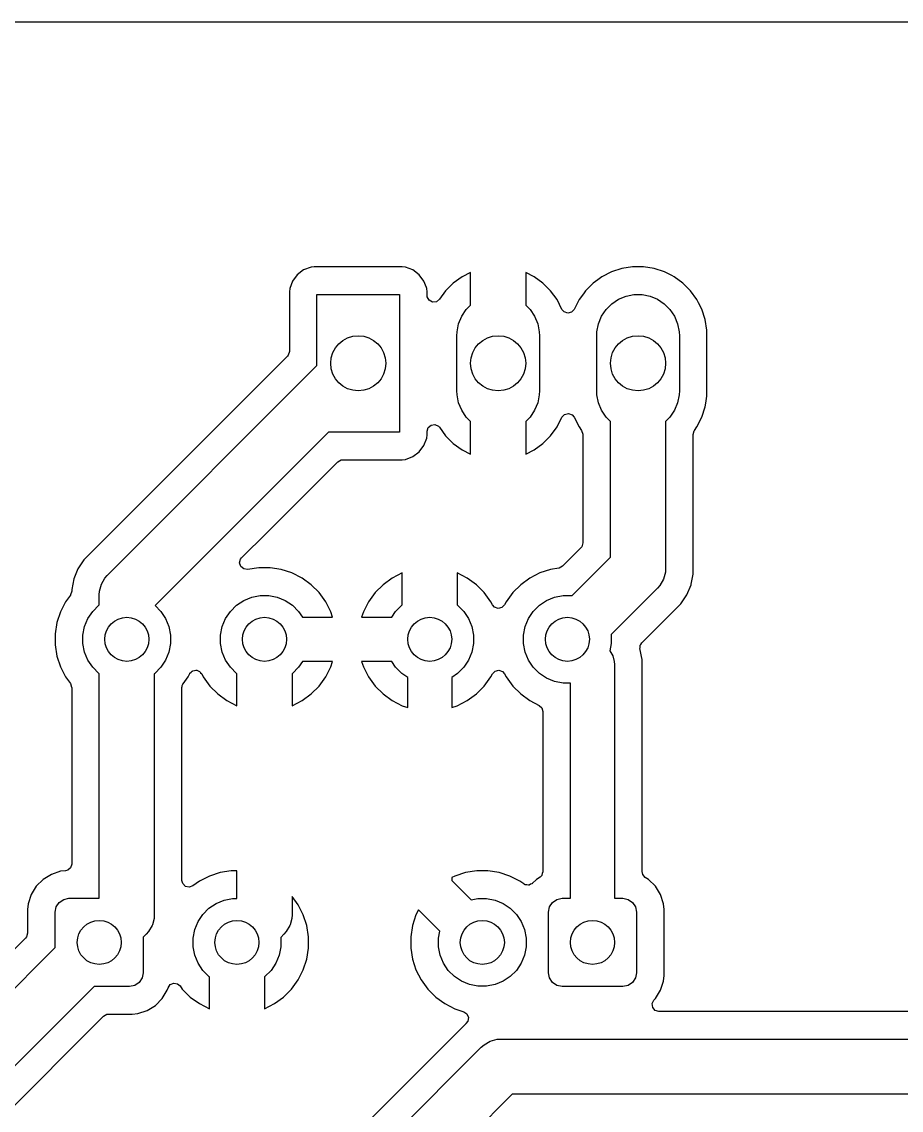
# Model space of a CAD drawing. Extents: x 4.41 to 8.11, y -5.15 to -2.23.
# Drawn here: x 5.11 to 5.739, y -3.011 to -2.234 of the extents above; entities that cross this region are included whole.
import ezdxf

# ---------------------------------------------------------------- set-up
doc = ezdxf.new("R2010")
doc.units = 0
doc.header["$MEASUREMENT"] = 0
doc.layers.add('BLACK', color=7, linetype='CONTINUOUS')

msp = doc.modelspace()

# ---------------------------------------------------------------- linework, layer by layer
at = {"layer": 'BLACK', "linetype": 'CONTINUOUS'}
for p, q in [((4.41927, -2.23356), (8.10829, -2.23356)), ((5.31133, -2.41087), (5.30679, -2.41427)), ((5.31663, -2.40889), (5.31133, -2.41087)), ((5.31133, -2.41087), (5.31133, -2.41087)), ((5.31898, -2.40864), (5.31663, -2.40889)), ((5.38181, -2.40864), (5.31898, -2.40864)), ((5.31898, -2.40864), (5.31898, -2.40864)), ((5.38415, -2.40889), (5.38181, -2.40864)), ((5.38181, -2.40864), (5.38181, -2.40864)), ((5.38181, -2.40864), (5.38181, -2.40864)), ((5.38181, -2.40864), (5.38181, -2.40864)), ((5.38946, -2.41087), (5.38415, -2.40889)), ((5.38415, -2.40889), (5.38415, -2.40889)), ((5.394, -2.41427), (5.38946, -2.41087)), ((5.38946, -2.41087), (5.38946, -2.41087)), ((5.53887, -2.40985), (5.53149, -2.41225)), ((5.54639, -2.40866), (5.53887, -2.40985)), ((5.55439, -2.40866), (5.54639, -2.40866)), ((5.56192, -2.40985), (5.55439, -2.40866)), ((5.56929, -2.41225), (5.56192, -2.40985)), ((5.30679, -2.41427), (5.30339, -2.41881)), ((5.30679, -2.41427), (5.30679, -2.41427)), ((5.39739, -2.41881), (5.394, -2.41427)), ((5.394, -2.41427), (5.394, -2.41427)), ((5.4246, -2.41578), (5.41833, -2.42034)), ((5.43071, -2.41267), (5.4246, -2.41578)), ((5.43071, -2.436), (5.43071, -2.41267)), ((5.47619, -2.41578), (5.47008, -2.41267)), ((5.47008, -2.41267), (5.47008, -2.436)), ((5.48245, -2.42034), (5.47619, -2.41578)), ((5.52157, -2.41796), (5.51832, -2.42032)), ((5.52459, -2.41577), (5.52157, -2.41796)), ((5.53149, -2.41225), (5.52459, -2.41577)), ((5.57458, -2.41494), (5.56929, -2.41225)), ((5.5762, -2.41577), (5.57458, -2.41494)), ((5.58247, -2.42032), (5.5762, -2.41577)), ((5.30141, -2.42411), (5.30116, -2.42645)), ((5.30339, -2.41881), (5.30141, -2.42411)), ((5.30339, -2.41881), (5.30339, -2.41881)), ((5.39908, -2.42334), (5.39739, -2.41881)), ((5.39739, -2.41881), (5.39739, -2.41881)), ((5.39937, -2.42411), (5.39908, -2.42334)), ((5.39963, -2.42646), (5.39937, -2.42411)), ((5.41286, -2.42581), (5.40846, -2.43187)), ((5.41833, -2.42034), (5.41286, -2.42581)), ((5.48793, -2.42581), (5.48245, -2.42034)), ((5.49248, -2.43208), (5.48793, -2.42581)), ((5.51284, -2.4258), (5.51135, -2.42785)), ((5.51832, -2.42032), (5.51284, -2.4258)), ((5.51284, -2.4258), (5.51284, -2.4258)), ((5.51284, -2.4258), (5.51284, -2.4258)), ((5.51832, -2.42032), (5.51832, -2.42032)), ((5.51832, -2.42032), (5.51832, -2.42032)), ((5.58795, -2.4258), (5.58247, -2.42032)), ((5.5925, -2.43207), (5.58795, -2.4258)), ((5.30116, -2.42645), (5.30116, -2.42646)), ((5.30116, -2.42646), (5.30116, -2.42646)), ((5.30116, -2.42646), (5.30116, -2.46906)), ((5.32087, -2.47925), (5.32087, -2.42835)), ((5.32087, -2.42835), (5.37992, -2.42835)), ((5.37992, -2.42835), (5.37992, -2.52677)), ((5.39963, -2.429), (5.39963, -2.42646)), ((5.39963, -2.42646), (5.39963, -2.42646)), ((5.39963, -2.42646), (5.39963, -2.42646)), ((5.39975, -2.43011), (5.39963, -2.429)), ((5.40111, -2.4325), (5.39975, -2.43011)), ((5.40354, -2.43378), (5.40111, -2.4325)), ((5.40628, -2.43355), (5.40354, -2.43378)), ((5.40846, -2.43187), (5.40628, -2.43355)), ((5.49603, -2.43905), (5.49248, -2.43208)), ((5.50829, -2.43207), (5.50473, -2.43905)), ((5.51135, -2.42785), (5.50829, -2.43207)), ((5.53166, -2.43505), (5.53647, -2.43183)), ((5.53647, -2.43183), (5.54182, -2.42962)), ((5.54182, -2.42962), (5.5475, -2.42849)), ((5.5475, -2.42849), (5.55329, -2.42849)), ((5.55329, -2.42849), (5.55897, -2.42962)), ((5.55897, -2.42962), (5.56431, -2.43183)), ((5.56431, -2.43183), (5.56913, -2.43505)), ((5.59362, -2.43427), (5.5925, -2.43207)), ((5.42435, -2.44395), (5.42757, -2.43914)), ((5.42757, -2.43914), (5.43071, -2.436)), ((5.47008, -2.436), (5.47322, -2.43914)), ((5.47322, -2.43914), (5.47643, -2.44395)), ((5.49757, -2.44082), (5.49603, -2.43905)), ((5.50017, -2.44171), (5.49757, -2.44082)), ((5.50284, -2.44105), (5.50017, -2.44171)), ((5.50473, -2.43905), (5.50284, -2.44105)), ((5.52435, -2.44395), (5.52757, -2.43914)), ((5.52757, -2.43914), (5.53166, -2.43505)), ((5.56913, -2.43505), (5.57322, -2.43914)), ((5.57322, -2.43914), (5.57643, -2.44395)), ((5.59602, -2.43898), (5.59362, -2.43427)), ((5.59841, -2.44635), (5.59602, -2.43898)), ((5.42101, -2.45498), (5.42214, -2.4493)), ((5.42214, -2.4493), (5.42435, -2.44395)), ((5.47643, -2.44395), (5.47865, -2.4493)), ((5.47865, -2.4493), (5.47978, -2.45498)), ((5.52101, -2.45498), (5.52214, -2.4493)), ((5.52214, -2.4493), (5.52435, -2.44395)), ((5.57643, -2.44395), (5.57865, -2.4493)), ((5.57865, -2.4493), (5.57978, -2.45498)), ((5.59963, -2.454), (5.59841, -2.44635)), ((5.42087, -2.45787), (5.42101, -2.45498)), ((5.47978, -2.45498), (5.47992, -2.45787)), ((5.52087, -2.45787), (5.52101, -2.45498)), ((5.57978, -2.45498), (5.57992, -2.45787)), ((5.59963, -2.50112), (5.59963, -2.454)), ((5.42087, -2.49724), (5.42087, -2.45787)), ((5.47992, -2.45787), (5.47992, -2.49724)), ((5.52087, -2.49724), (5.52087, -2.45787)), ((5.57992, -2.45787), (5.57992, -2.49724)), ((5.29973, -2.47252), (5.15983, -2.61242)), ((5.30039, -2.4717), (5.29973, -2.47252)), ((5.30116, -2.46906), (5.30039, -2.4717)), ((5.17102, -2.62909), (5.32087, -2.47925)), ((5.42101, -2.50014), (5.42087, -2.49724)), ((5.42214, -2.50582), (5.42101, -2.50014)), ((5.47978, -2.50014), (5.47865, -2.50582)), ((5.47992, -2.49724), (5.47978, -2.50014)), ((5.52101, -2.50014), (5.52087, -2.49724)), ((5.52214, -2.50582), (5.52101, -2.50014)), ((5.57978, -2.50014), (5.57865, -2.50582)), ((5.57992, -2.49724), (5.57978, -2.50014)), ((5.59883, -2.50615), (5.59963, -2.50112)), ((5.42435, -2.51116), (5.42214, -2.50582)), ((5.42757, -2.51598), (5.42435, -2.51116)), ((5.47643, -2.51116), (5.47322, -2.51598)), ((5.47865, -2.50582), (5.47643, -2.51116)), ((5.52435, -2.51116), (5.52214, -2.50582)), ((5.52757, -2.51598), (5.52435, -2.51116)), ((5.57643, -2.51116), (5.57322, -2.51598)), ((5.57865, -2.50582), (5.57643, -2.51116)), ((5.59602, -2.51614), (5.59841, -2.50877)), ((5.59841, -2.50877), (5.59883, -2.50615)), ((5.43071, -2.51912), (5.42757, -2.51598)), ((5.43071, -2.54245), (5.43071, -2.51912)), ((5.47322, -2.51598), (5.47008, -2.51912)), ((5.47008, -2.51912), (5.47008, -2.54245)), ((5.49248, -2.52304), (5.49603, -2.51607)), ((5.49603, -2.51607), (5.49792, -2.51407)), ((5.49792, -2.51407), (5.50059, -2.51341)), ((5.50059, -2.51341), (5.5032, -2.5143)), ((5.5032, -2.5143), (5.50473, -2.51607)), ((5.50473, -2.51607), (5.50477, -2.51614)), ((5.50477, -2.51614), (5.50477, -2.51614)), ((5.50477, -2.51614), (5.50829, -2.52305)), ((5.53071, -2.51912), (5.52757, -2.51598)), ((5.53071, -2.61616), (5.53071, -2.51912)), ((5.57322, -2.51598), (5.57008, -2.51912)), ((5.57008, -2.51912), (5.57008, -2.62431)), ((5.5925, -2.52305), (5.59602, -2.51614)), ((5.32902, -2.52677), (5.20513, -2.65066)), ((5.37992, -2.52677), (5.32902, -2.52677)), ((5.39963, -2.52612), (5.4004, -2.52348)), ((5.39963, -2.52866), (5.39963, -2.52612)), ((5.4004, -2.52348), (5.40248, -2.52168)), ((5.40248, -2.52168), (5.4052, -2.52129)), ((5.4052, -2.52129), (5.4077, -2.52243)), ((5.4077, -2.52243), (5.40846, -2.52325)), ((5.40846, -2.52325), (5.41286, -2.5293)), ((5.48793, -2.5293), (5.49248, -2.52304)), ((5.50829, -2.52305), (5.51007, -2.5255)), ((5.51007, -2.5255), (5.511, -2.5281)), ((5.58978, -2.52837), (5.59056, -2.52573)), ((5.59056, -2.52573), (5.59072, -2.5255)), ((5.59072, -2.5255), (5.5925, -2.52305)), ((5.39739, -2.53631), (5.39937, -2.531)), ((5.39937, -2.531), (5.39963, -2.52866)), ((5.41286, -2.5293), (5.41833, -2.53478)), ((5.41833, -2.53478), (5.4246, -2.53933)), ((5.47619, -2.53933), (5.48245, -2.53478)), ((5.48245, -2.53478), (5.48793, -2.5293)), ((5.511, -2.5281), (5.511, -2.52837)), ((5.511, -2.52837), (5.511, -2.60597)), ((5.58978, -2.62043), (5.58978, -2.52837)), ((5.38946, -2.54424), (5.394, -2.54085)), ((5.394, -2.54085), (5.39739, -2.53631)), ((5.4246, -2.53933), (5.43071, -2.54245)), ((5.47008, -2.54245), (5.47619, -2.53933)), ((5.28495, -2.59871), (5.33575, -2.54791)), ((5.33575, -2.54791), (5.33817, -2.54659)), ((5.33817, -2.54659), (5.3392, -2.54648)), ((5.3392, -2.54648), (5.38181, -2.54648)), ((5.38181, -2.54648), (5.38415, -2.54622)), ((5.38181, -2.54648), (5.38181, -2.54648)), ((5.38415, -2.54622), (5.38946, -2.54424)), ((5.26703, -2.61663), (5.28495, -2.59871)), ((5.15983, -2.61242), (5.15733, -2.61492)), ((5.15983, -2.61242), (5.15983, -2.61242)), ((5.50957, -2.60943), (5.49643, -2.62257)), ((5.51023, -2.60861), (5.50957, -2.60943)), ((5.511, -2.60597), (5.51023, -2.60861)), ((5.15434, -2.6179), (5.15003, -2.62435)), ((5.15733, -2.61492), (5.15434, -2.6179)), ((5.2656, -2.62015), (5.26634, -2.6175)), ((5.26641, -2.62278), (5.2656, -2.62015)), ((5.26634, -2.6175), (5.26703, -2.61663)), ((5.50334, -2.64353), (5.53071, -2.61616)), ((5.58978, -2.62819), (5.58978, -2.62043)), ((5.15003, -2.62435), (5.14706, -2.63152)), ((5.15003, -2.62435), (5.15003, -2.62435)), ((5.26852, -2.62455), (5.26641, -2.62278)), ((5.27124, -2.6249), (5.26852, -2.62455)), ((5.27934, -2.62362), (5.27124, -2.6249)), ((5.28739, -2.62362), (5.27934, -2.62362)), ((5.29535, -2.62488), (5.28739, -2.62362)), ((5.30301, -2.62737), (5.29535, -2.62488)), ((5.31019, -2.63103), (5.30301, -2.62737)), ((5.38179, -2.62739), (5.37465, -2.63103)), ((5.38179, -2.65026), (5.38179, -2.62739)), ((5.4283, -2.63103), (5.42116, -2.62739)), ((5.42116, -2.62739), (5.42116, -2.65026)), ((5.48025, -2.62735), (5.47307, -2.63101)), ((5.48791, -2.62486), (5.48025, -2.62735)), ((5.49374, -2.62394), (5.48791, -2.62486)), ((5.49401, -2.62389), (5.49374, -2.62394)), ((5.49643, -2.62257), (5.49401, -2.62389)), ((5.56991, -2.62688), (5.56858, -2.63184)), ((5.57008, -2.62431), (5.56991, -2.62688)), ((5.56991, -2.62688), (5.56991, -2.62688)), ((5.58834, -2.63545), (5.58978, -2.62819)), ((5.14706, -2.63152), (5.14555, -2.63913)), ((5.14706, -2.63152), (5.14706, -2.63152)), ((5.16542, -2.64044), (5.16675, -2.63548)), ((5.16675, -2.63548), (5.16677, -2.63545)), ((5.16677, -2.63545), (5.16932, -2.63103)), ((5.16932, -2.63103), (5.17102, -2.62909)), ((5.16932, -2.63103), (5.16932, -2.63103)), ((5.31671, -2.63576), (5.31019, -2.63103)), ((5.3224, -2.64146), (5.31671, -2.63576)), ((5.36813, -2.63576), (5.36244, -2.64146)), ((5.37465, -2.63103), (5.36813, -2.63576)), ((5.36813, -2.63576), (5.36813, -2.63576)), ((5.43482, -2.63576), (5.4283, -2.63103)), ((5.44052, -2.64146), (5.43482, -2.63576)), ((5.46655, -2.63575), (5.46085, -2.64145)), ((5.47307, -2.63101), (5.46655, -2.63575)), ((5.56601, -2.6363), (5.56431, -2.63823)), ((5.56858, -2.63184), (5.56601, -2.63629)), ((5.56601, -2.63629), (5.56601, -2.6363)), ((5.5853, -2.64297), (5.58827, -2.6358)), ((5.58827, -2.6358), (5.58834, -2.63545)), ((5.14462, -2.64319), (5.14115, -2.64797)), ((5.14478, -2.64296), (5.14462, -2.64319)), ((5.14555, -2.64032), (5.14478, -2.64296)), ((5.14555, -2.63913), (5.14555, -2.64032)), ((5.16526, -2.64301), (5.16542, -2.64044)), ((5.16526, -2.65026), (5.16526, -2.64301)), ((5.16542, -2.64044), (5.16542, -2.64044)), ((5.27422, -2.64466), (5.28028, -2.64346)), ((5.28028, -2.64346), (5.28645, -2.64346)), ((5.28645, -2.64346), (5.29251, -2.64466)), ((5.32714, -2.64798), (5.3224, -2.64146)), ((5.3224, -2.64146), (5.3224, -2.64146)), ((5.36244, -2.64146), (5.3577, -2.64798)), ((5.36244, -2.64146), (5.36244, -2.64146)), ((5.44525, -2.64798), (5.44052, -2.64146)), ((5.44052, -2.64146), (5.44052, -2.64146)), ((5.46085, -2.64145), (5.45611, -2.64797)), ((5.49076, -2.64466), (5.49681, -2.64346)), ((5.49681, -2.64346), (5.50299, -2.64346)), ((5.50299, -2.64346), (5.50334, -2.64353)), ((5.56431, -2.63823), (5.53118, -2.67137)), ((5.58099, -2.64942), (5.5853, -2.64297)), ((5.14115, -2.64797), (5.13749, -2.65515)), ((5.16059, -2.65482), (5.16496, -2.65046)), ((5.16496, -2.65046), (5.16526, -2.65026)), ((5.20513, -2.65066), (5.20929, -2.65482)), ((5.25902, -2.65482), (5.26339, -2.65046)), ((5.26339, -2.65046), (5.26852, -2.64703)), ((5.26852, -2.64703), (5.27422, -2.64466)), ((5.29251, -2.64466), (5.29821, -2.64703)), ((5.29821, -2.64703), (5.30335, -2.65046)), ((5.30335, -2.65046), (5.30771, -2.65482)), ((5.3308, -2.65516), (5.32714, -2.64798)), ((5.3577, -2.64798), (5.35405, -2.65516)), ((5.37713, -2.65482), (5.3815, -2.65046)), ((5.3815, -2.65046), (5.38179, -2.65026)), ((5.42116, -2.65026), (5.42146, -2.65046)), ((5.42146, -2.65046), (5.42582, -2.65482)), ((5.44633, -2.65009), (5.44525, -2.64798)), ((5.44787, -2.65187), (5.44633, -2.65009)), ((5.45047, -2.65275), (5.44787, -2.65187)), ((5.45503, -2.65009), (5.45314, -2.65209)), ((5.45611, -2.64797), (5.45503, -2.65009)), ((5.47555, -2.65482), (5.47992, -2.65046)), ((5.47992, -2.65046), (5.48505, -2.64703)), ((5.48505, -2.64703), (5.49076, -2.64466)), ((5.5755, -2.65491), (5.58099, -2.64942)), ((5.13749, -2.65515), (5.135, -2.66281)), ((5.15716, -2.65996), (5.16059, -2.65482)), ((5.20929, -2.65482), (5.21272, -2.65996)), ((5.25559, -2.65996), (5.25902, -2.65482)), ((5.30771, -2.65482), (5.31054, -2.65906)), ((5.31054, -2.65906), (5.33206, -2.65906)), ((5.33206, -2.65906), (5.3308, -2.65516)), ((5.35405, -2.65516), (5.35278, -2.65906)), ((5.35278, -2.65906), (5.3743, -2.65906)), ((5.3743, -2.65906), (5.37713, -2.65482)), ((5.42582, -2.65482), (5.42925, -2.65996)), ((5.45314, -2.65209), (5.45047, -2.65275)), ((5.47212, -2.65996), (5.47555, -2.65482)), ((5.55308, -2.67733), (5.5755, -2.65491)), ((5.5755, -2.65491), (5.5755, -2.65491)), ((5.135, -2.66281), (5.13374, -2.67077)), ((5.1536, -2.67172), (5.1548, -2.66566)), ((5.1548, -2.66566), (5.15716, -2.65996)), ((5.21272, -2.65996), (5.21508, -2.66566)), ((5.21508, -2.66566), (5.21629, -2.67172)), ((5.25202, -2.67172), (5.25323, -2.66566)), ((5.25323, -2.66566), (5.25559, -2.65996)), ((5.42925, -2.65996), (5.43162, -2.66566)), ((5.43162, -2.66566), (5.43282, -2.67172)), ((5.46856, -2.67172), (5.46976, -2.66566)), ((5.46976, -2.66566), (5.47212, -2.65996)), ((5.13374, -2.67077), (5.13374, -2.67883)), ((5.1536, -2.67789), (5.1536, -2.67172)), ((5.21629, -2.67172), (5.21629, -2.67789)), ((5.25202, -2.67789), (5.25202, -2.67172)), ((5.43282, -2.67172), (5.43282, -2.67789)), ((5.46856, -2.67789), (5.46856, -2.67172)), ((5.53118, -2.67137), (5.53125, -2.67172)), ((5.53125, -2.67172), (5.53125, -2.67789)), ((5.13374, -2.67883), (5.135, -2.68679)), ((5.1548, -2.68395), (5.1536, -2.67789)), ((5.21629, -2.67789), (5.21508, -2.68395)), ((5.25323, -2.68395), (5.25202, -2.67789)), ((5.43282, -2.67789), (5.43162, -2.68395)), ((5.46976, -2.68395), (5.46856, -2.67789)), ((5.53125, -2.67789), (5.53022, -2.68303)), ((5.53022, -2.68303), (5.53031, -2.68313)), ((5.55175, -2.68178), (5.55184, -2.68062)), ((5.55183, -2.6822), (5.55175, -2.68178)), ((5.55183, -2.67945), (5.55195, -2.67924)), ((5.55184, -2.68062), (5.55183, -2.67945)), ((5.55191, -2.68238), (5.55183, -2.6822)), ((5.55284, -2.68706), (5.55191, -2.68238)), ((5.55195, -2.67924), (5.55197, -2.67903)), ((5.55197, -2.67903), (5.55243, -2.67843)), ((5.55243, -2.67843), (5.55308, -2.67733)), ((5.135, -2.68679), (5.13749, -2.69446)), ((5.15716, -2.68965), (5.1548, -2.68395)), ((5.16059, -2.69478), (5.15716, -2.68965)), ((5.21272, -2.68965), (5.20929, -2.69478)), ((5.21508, -2.68395), (5.21272, -2.68965)), ((5.25559, -2.68965), (5.25323, -2.68395)), ((5.25902, -2.69478), (5.25559, -2.68965)), ((5.31054, -2.69055), (5.30771, -2.69478)), ((5.33206, -2.69055), (5.31054, -2.69055)), ((5.3308, -2.69445), (5.33206, -2.69055)), ((5.35278, -2.69055), (5.35405, -2.69445)), ((5.3743, -2.69055), (5.35278, -2.69055)), ((5.37713, -2.69478), (5.3743, -2.69055)), ((5.42925, -2.68965), (5.42582, -2.69478)), ((5.43162, -2.68395), (5.42925, -2.68965)), ((5.47212, -2.68965), (5.46976, -2.68395)), ((5.47555, -2.69478), (5.47212, -2.68965)), ((5.53031, -2.68313), (5.53237, -2.68669)), ((5.53237, -2.68669), (5.53343, -2.69066)), ((5.53343, -2.69066), (5.53357, -2.69272)), ((5.55327, -2.68923), (5.55284, -2.68706)), ((5.55327, -2.84076), (5.55327, -2.68923)), ((5.55327, -2.68923), (5.55327, -2.68923)), ((5.13749, -2.69446), (5.14114, -2.70163)), ((5.16496, -2.69915), (5.16059, -2.69478)), ((5.20929, -2.69478), (5.20492, -2.69915)), ((5.23008, -2.69905), (5.23093, -2.69833)), ((5.23093, -2.69833), (5.2317, -2.69751)), ((5.2317, -2.69751), (5.23197, -2.69745)), ((5.23197, -2.69745), (5.23218, -2.69727)), ((5.23218, -2.69727), (5.23329, -2.69712)), ((5.23329, -2.69712), (5.23437, -2.69685)), ((5.23437, -2.69685), (5.23463, -2.69694)), ((5.23463, -2.69694), (5.2349, -2.6969)), ((5.2349, -2.6969), (5.23592, -2.69738)), ((5.23592, -2.69738), (5.23698, -2.69774)), ((5.23698, -2.69774), (5.23717, -2.69797)), ((5.23717, -2.69797), (5.2374, -2.69807)), ((5.2374, -2.69807), (5.23775, -2.69863)), ((5.23775, -2.69863), (5.23851, -2.69951)), ((5.26339, -2.69915), (5.25902, -2.69478)), ((5.30771, -2.69478), (5.30335, -2.69915)), ((5.32714, -2.70163), (5.3308, -2.69445)), ((5.35405, -2.69445), (5.3577, -2.70163)), ((5.3815, -2.69915), (5.37713, -2.69478)), ((5.42582, -2.69478), (5.42146, -2.69915)), ((5.44633, -2.69951), (5.44822, -2.69751)), ((5.44822, -2.69751), (5.45089, -2.69685)), ((5.45089, -2.69685), (5.45349, -2.69774)), ((5.45349, -2.69774), (5.45503, -2.69951)), ((5.47992, -2.69915), (5.47555, -2.69478)), ((5.53357, -2.69272), (5.53357, -2.85984)), ((5.14114, -2.70163), (5.14115, -2.70164)), ((5.14115, -2.70164), (5.14462, -2.70641)), ((5.16526, -2.69935), (5.16496, -2.69915)), ((5.16526, -2.85984), (5.16526, -2.69935)), ((5.20492, -2.69915), (5.20463, -2.69935)), ((5.20463, -2.69935), (5.20463, -2.87165)), ((5.22519, -2.70651), (5.22873, -2.70164)), ((5.22873, -2.70164), (5.22994, -2.69928)), ((5.22994, -2.69928), (5.23008, -2.69905)), ((5.23851, -2.69951), (5.23959, -2.70163)), ((5.23959, -2.70163), (5.24433, -2.70815)), ((5.26368, -2.69935), (5.26339, -2.69915)), ((5.26368, -2.72221), (5.26368, -2.69935)), ((5.30335, -2.69915), (5.30305, -2.69935)), ((5.30305, -2.69935), (5.30305, -2.72221)), ((5.3224, -2.70815), (5.32714, -2.70163)), ((5.3577, -2.70163), (5.36244, -2.70815)), ((5.38573, -2.70198), (5.3815, -2.69915)), ((5.38573, -2.7235), (5.38573, -2.70198)), ((5.42146, -2.69915), (5.41722, -2.70198)), ((5.41722, -2.70198), (5.41722, -2.7235)), ((5.44052, -2.70815), (5.44525, -2.70163)), ((5.44525, -2.70163), (5.44633, -2.69951)), ((5.45503, -2.69951), (5.45611, -2.70164)), ((5.45611, -2.70164), (5.46085, -2.70816)), ((5.48505, -2.70258), (5.47992, -2.69915)), ((5.49076, -2.70494), (5.48505, -2.70258)), ((5.49681, -2.70615), (5.49076, -2.70494)), ((5.50207, -2.70615), (5.49681, -2.70615)), ((5.50207, -2.85984), (5.50207, -2.70615)), ((5.14462, -2.70641), (5.14554, -2.709)), ((5.14554, -2.709), (5.14555, -2.70928)), ((5.14555, -2.70928), (5.14555, -2.83533)), ((5.22433, -2.70928), (5.22453, -2.70859)), ((5.22433, -2.84708), (5.22433, -2.70928)), ((5.22453, -2.70859), (5.22454, -2.70786)), ((5.22454, -2.70786), (5.22504, -2.70685)), ((5.22504, -2.70685), (5.22511, -2.70664)), ((5.22511, -2.70664), (5.22513, -2.70661)), ((5.22513, -2.70661), (5.22519, -2.70651)), ((5.24433, -2.70815), (5.24433, -2.70815)), ((5.24433, -2.70815), (5.25002, -2.71384)), ((5.25002, -2.71384), (5.25654, -2.71858)), ((5.31019, -2.71858), (5.31671, -2.71384)), ((5.31671, -2.71384), (5.3224, -2.70815)), ((5.31671, -2.71384), (5.31671, -2.71384)), ((5.3224, -2.70815), (5.3224, -2.70815)), ((5.36244, -2.70815), (5.36244, -2.70815)), ((5.36244, -2.70815), (5.36813, -2.71384)), ((5.36813, -2.71384), (5.37465, -2.71858)), ((5.4283, -2.71858), (5.43482, -2.71384)), ((5.43482, -2.71384), (5.44052, -2.70815)), ((5.43482, -2.71384), (5.43482, -2.71384)), ((5.44052, -2.70815), (5.44052, -2.70815)), ((5.46085, -2.70816), (5.46655, -2.71386)), ((5.46655, -2.71386), (5.47307, -2.71859)), ((5.25654, -2.71858), (5.26368, -2.72221)), ((5.30305, -2.72221), (5.31019, -2.71858)), ((5.37465, -2.71858), (5.38183, -2.72223)), ((5.42112, -2.72223), (5.4283, -2.71858)), ((5.47307, -2.71859), (5.47307, -2.71859)), ((5.47307, -2.71859), (5.47307, -2.71859)), ((5.47307, -2.71859), (5.4797, -2.72197)), ((5.38183, -2.72223), (5.38573, -2.7235)), ((5.41722, -2.7235), (5.42112, -2.72223)), ((5.4797, -2.72197), (5.4817, -2.72386)), ((5.4817, -2.72386), (5.48237, -2.72632)), ((5.48237, -2.72632), (5.48237, -2.84076)), ((5.14478, -2.83797), (5.1427, -2.83977)), ((5.14555, -2.83533), (5.14478, -2.83797)), ((5.12515, -2.84635), (5.12027, -2.85123)), ((5.13103, -2.84272), (5.12515, -2.84635)), ((5.13759, -2.84055), (5.13103, -2.84272)), ((5.13103, -2.84272), (5.13103, -2.84272)), ((5.14117, -2.84019), (5.13759, -2.84055)), ((5.13759, -2.84055), (5.13759, -2.84055)), ((5.1427, -2.83977), (5.14117, -2.84019)), ((5.24403, -2.84391), (5.23686, -2.84756)), ((5.2517, -2.84142), (5.24403, -2.84391)), ((5.25965, -2.84016), (5.2517, -2.84142)), ((5.26368, -2.84016), (5.25965, -2.84016)), ((5.26368, -2.85999), (5.26368, -2.84016)), ((5.41943, -2.84391), (5.41722, -2.84503)), ((5.41722, -2.84503), (5.41722, -2.84721)), ((5.42709, -2.84142), (5.41943, -2.84391)), ((5.43505, -2.84016), (5.42709, -2.84142)), ((5.44311, -2.84016), (5.43505, -2.84016)), ((5.45106, -2.84142), (5.44311, -2.84016)), ((5.45873, -2.84391), (5.45106, -2.84142)), ((5.4659, -2.84756), (5.45873, -2.84391)), ((5.47771, -2.84635), (5.47482, -2.84925)), ((5.48032, -2.84474), (5.47771, -2.84635)), ((5.48058, -2.84453), (5.48032, -2.84474)), ((5.48134, -2.84368), (5.48058, -2.84453)), ((5.48152, -2.84351), (5.48134, -2.84368)), ((5.48153, -2.84346), (5.48152, -2.84351)), ((5.48159, -2.8434), (5.48153, -2.84346)), ((5.48196, -2.84214), (5.48159, -2.8434)), ((5.48236, -2.84089), (5.48196, -2.84214)), ((5.48237, -2.84076), (5.48235, -2.84082)), ((5.48235, -2.84082), (5.48236, -2.84089)), ((5.55375, -2.84287), (5.55327, -2.84076)), ((5.55559, -2.84491), (5.55375, -2.84287)), ((5.55792, -2.84635), (5.55559, -2.84491)), ((5.56281, -2.85123), (5.55792, -2.84635)), ((5.55792, -2.84635), (5.55792, -2.84635)), ((5.12027, -2.85123), (5.11664, -2.85711)), ((5.22489, -2.84936), (5.22433, -2.84708)), ((5.22681, -2.85133), (5.22489, -2.84936)), ((5.22949, -2.85196), (5.22681, -2.85133)), ((5.23208, -2.85103), (5.22949, -2.85196)), ((5.23686, -2.84756), (5.23208, -2.85103)), ((5.41722, -2.84721), (5.431, -2.86099)), ((5.46867, -2.84957), (5.4659, -2.84756)), ((5.46926, -2.84989), (5.46867, -2.84957)), ((5.46938, -2.85001), (5.46926, -2.84989)), ((5.46951, -2.85003), (5.46938, -2.85001)), ((5.46983, -2.8502), (5.46951, -2.85003)), ((5.47097, -2.85028), (5.46983, -2.8502)), ((5.4721, -2.85047), (5.47097, -2.85028)), ((5.47233, -2.85038), (5.4721, -2.85047)), ((5.47257, -2.85039), (5.47233, -2.85038)), ((5.47358, -2.84985), (5.47257, -2.85039)), ((5.47463, -2.8494), (5.47358, -2.84985)), ((5.47482, -2.84925), (5.47463, -2.8494)), ((5.56643, -2.85711), (5.56281, -2.85123)), ((5.11664, -2.85711), (5.11447, -2.86367)), ((5.11664, -2.85711), (5.11664, -2.85711)), ((5.13664, -2.86273), (5.13984, -2.86059)), ((5.13984, -2.86059), (5.1436, -2.85984)), ((5.1436, -2.85984), (5.16526, -2.85984)), ((5.24883, -2.86356), (5.25454, -2.8612)), ((5.25454, -2.8612), (5.26059, -2.85999)), ((5.26059, -2.85999), (5.26368, -2.85999)), ((5.30746, -2.86451), (5.30305, -2.85845)), ((5.30305, -2.85845), (5.30305, -2.87165)), ((5.431, -2.86099), (5.43599, -2.85999)), ((5.43599, -2.85999), (5.44217, -2.85999)), ((5.44217, -2.85999), (5.44822, -2.8612)), ((5.44822, -2.8612), (5.45393, -2.86356)), ((5.48921, -2.86273), (5.4924, -2.86059)), ((5.4924, -2.86059), (5.49617, -2.85984)), ((5.49617, -2.85984), (5.50207, -2.85984)), ((5.53357, -2.85984), (5.53947, -2.85984)), ((5.53947, -2.85984), (5.54324, -2.86059)), ((5.54324, -2.86059), (5.54643, -2.86273)), ((5.56861, -2.86367), (5.56643, -2.85711)), ((5.11447, -2.86367), (5.11406, -2.86772)), ((5.11406, -2.86772), (5.11406, -2.88481)), ((5.11447, -2.86367), (5.11447, -2.86367)), ((5.11447, -2.86367), (5.11447, -2.86367)), ((5.13376, -2.86969), (5.13451, -2.86592)), ((5.13376, -2.895), (5.13376, -2.86969)), ((5.13451, -2.86592), (5.13664, -2.86273)), ((5.23933, -2.87136), (5.2437, -2.86699)), ((5.2437, -2.86699), (5.24883, -2.86356)), ((5.31111, -2.87169), (5.30746, -2.86451)), ((5.39351, -2.86804), (5.39165, -2.87169)), ((5.40873, -2.88326), (5.39351, -2.86804)), ((5.45393, -2.86356), (5.45906, -2.86699)), ((5.45906, -2.86699), (5.46343, -2.87136)), ((5.48632, -2.86969), (5.48707, -2.86592)), ((5.48632, -2.91299), (5.48632, -2.86969)), ((5.48707, -2.86592), (5.48921, -2.86273)), ((5.54643, -2.86273), (5.54857, -2.86592)), ((5.54857, -2.86592), (5.54931, -2.86969)), ((5.54931, -2.86969), (5.54931, -2.91299)), ((5.56902, -2.86772), (5.56861, -2.86367)), ((5.56902, -2.91496), (5.56902, -2.86772)), ((5.20446, -2.87422), (5.20322, -2.87884)), ((5.20463, -2.87165), (5.20446, -2.87422)), ((5.20446, -2.87422), (5.20446, -2.87422)), ((5.23354, -2.8822), (5.2359, -2.87649)), ((5.2359, -2.87649), (5.23933, -2.87136)), ((5.30288, -2.87422), (5.30164, -2.87884)), ((5.30305, -2.87165), (5.30288, -2.87422)), ((5.30288, -2.87422), (5.30288, -2.87422)), ((5.3136, -2.87935), (5.31111, -2.87169)), ((5.39165, -2.87169), (5.38916, -2.87935)), ((5.46343, -2.87136), (5.46686, -2.87649)), ((5.46686, -2.87649), (5.46922, -2.8822)), ((5.11406, -2.88481), (5.11328, -2.88745)), ((5.20056, -2.88364), (5.19886, -2.88557)), ((5.20313, -2.87919), (5.20056, -2.88364)), ((5.20056, -2.88364), (5.20056, -2.88364)), ((5.20322, -2.87884), (5.20313, -2.87919)), ((5.23234, -2.88825), (5.23354, -2.8822)), ((5.29898, -2.88364), (5.29729, -2.88557)), ((5.30155, -2.87919), (5.29898, -2.88364)), ((5.29898, -2.88364), (5.29898, -2.88364)), ((5.30164, -2.87884), (5.30155, -2.87919)), ((5.31486, -2.88731), (5.3136, -2.87935)), ((5.38916, -2.87935), (5.3879, -2.88731)), ((5.40773, -2.88825), (5.40873, -2.88326)), ((5.46922, -2.8822), (5.47042, -2.88825)), ((5.11263, -2.88826), (5.0484, -2.95249)), ((5.11328, -2.88745), (5.11263, -2.88826)), ((5.19886, -2.88557), (5.19675, -2.88768)), ((5.19675, -2.88768), (5.19675, -2.91299)), ((5.23234, -2.89443), (5.23234, -2.88825)), ((5.29729, -2.88557), (5.29496, -2.8879)), ((5.29496, -2.8879), (5.29503, -2.88825)), ((5.29503, -2.88825), (5.29503, -2.89443)), ((5.31486, -2.89537), (5.31486, -2.88731)), ((5.3879, -2.88731), (5.3879, -2.89537)), ((5.40773, -2.89443), (5.40773, -2.88825)), ((5.47042, -2.88825), (5.47042, -2.89443)), ((5.05513, -2.97362), (5.13376, -2.895)), ((5.23354, -2.90048), (5.23234, -2.89443)), ((5.2359, -2.90619), (5.23354, -2.90048)), ((5.29382, -2.90048), (5.29146, -2.90619)), ((5.29503, -2.89443), (5.29382, -2.90048)), ((5.3136, -2.90332), (5.31486, -2.89537)), ((5.3879, -2.89537), (5.38916, -2.90332)), ((5.40894, -2.90048), (5.40773, -2.89443)), ((5.4113, -2.90619), (5.40894, -2.90048)), ((5.46922, -2.90048), (5.46686, -2.90619)), ((5.47042, -2.89443), (5.46922, -2.90048)), ((5.23933, -2.91132), (5.2359, -2.90619)), ((5.29146, -2.90619), (5.28803, -2.91132)), ((5.31111, -2.91099), (5.3136, -2.90332)), ((5.38916, -2.90332), (5.39165, -2.91099)), ((5.41473, -2.91132), (5.4113, -2.90619)), ((5.46686, -2.90619), (5.46343, -2.91132)), ((5.19675, -2.91299), (5.196, -2.91676)), ((5.2437, -2.91569), (5.23933, -2.91132)), ((5.244, -2.91588), (5.2437, -2.91569)), ((5.244, -2.93875), (5.244, -2.91588)), ((5.28366, -2.91569), (5.28337, -2.91588)), ((5.28337, -2.91588), (5.28337, -2.93875)), ((5.28803, -2.91132), (5.28366, -2.91569)), ((5.30746, -2.91816), (5.31111, -2.91099)), ((5.39165, -2.91099), (5.3953, -2.91816)), ((5.4191, -2.91569), (5.41473, -2.91132)), ((5.42423, -2.91912), (5.4191, -2.91569)), ((5.45906, -2.91569), (5.45393, -2.91912)), ((5.46343, -2.91132), (5.45906, -2.91569)), ((5.48707, -2.91676), (5.48632, -2.91299)), ((5.54931, -2.91299), (5.54857, -2.91676)), ((5.56861, -2.91901), (5.56902, -2.91496)), ((5.1616, -2.92283), (5.07721, -3.00723)), ((5.18691, -2.92283), (5.1616, -2.92283)), ((5.19068, -2.92209), (5.18691, -2.92283)), ((5.19387, -2.91995), (5.19068, -2.92209)), ((5.196, -2.91676), (5.19387, -2.91995)), ((5.21387, -2.92556), (5.21445, -2.92381)), ((5.21445, -2.92381), (5.21602, -2.92154)), ((5.21602, -2.92154), (5.21856, -2.92049)), ((5.21856, -2.92049), (5.22127, -2.92097)), ((5.22127, -2.92097), (5.22304, -2.92247)), ((5.22304, -2.92247), (5.22464, -2.92468)), ((5.30272, -2.92468), (5.30746, -2.91816)), ((5.3953, -2.91816), (5.40004, -2.92468)), ((5.42994, -2.92148), (5.42423, -2.91912)), ((5.43599, -2.92268), (5.42994, -2.92148)), ((5.44217, -2.92268), (5.43599, -2.92268)), ((5.44822, -2.92148), (5.44217, -2.92268)), ((5.45393, -2.91912), (5.44822, -2.92148)), ((5.48921, -2.91995), (5.48707, -2.91676)), ((5.4924, -2.92209), (5.48921, -2.91995)), ((5.49617, -2.92283), (5.4924, -2.92209)), ((5.53947, -2.92283), (5.49617, -2.92283)), ((5.54324, -2.92209), (5.53947, -2.92283)), ((5.54643, -2.91995), (5.54324, -2.92209)), ((5.54857, -2.91676), (5.54643, -2.91995)), ((5.56643, -2.92556), (5.56861, -2.91901)), ((5.20536, -2.93633), (5.21024, -2.93144)), ((5.21024, -2.93144), (5.21387, -2.92556)), ((5.22464, -2.92468), (5.23034, -2.93038)), ((5.23034, -2.93038), (5.23686, -2.93511)), ((5.29051, -2.93511), (5.29702, -2.93038)), ((5.29702, -2.93038), (5.30272, -2.92468)), ((5.29702, -2.93038), (5.29702, -2.93038)), ((5.30272, -2.92468), (5.30272, -2.92468)), ((5.40004, -2.92468), (5.40004, -2.92468)), ((5.40004, -2.92468), (5.40574, -2.93038)), ((5.40574, -2.93038), (5.41225, -2.93511)), ((5.5619, -2.93235), (5.56281, -2.93144)), ((5.56281, -2.93144), (5.56643, -2.92556)), ((5.19948, -2.93995), (5.20536, -2.93633)), ((5.23686, -2.93511), (5.244, -2.93875)), ((5.28337, -2.93875), (5.29051, -2.93511)), ((5.41225, -2.93511), (5.41943, -2.93877)), ((5.41943, -2.93877), (5.42586, -2.94086)), ((5.56052, -2.93511), (5.56166, -2.93261)), ((5.56091, -2.93783), (5.56052, -2.93511)), ((5.56271, -2.93991), (5.56091, -2.93783)), ((5.56166, -2.93261), (5.5619, -2.93235)), ((5.09416, -3.01814), (5.16833, -2.94397)), ((5.16833, -2.94397), (5.17075, -2.94265)), ((5.17075, -2.94265), (5.17178, -2.94254)), ((5.17178, -2.94254), (5.18888, -2.94254)), ((5.18888, -2.94254), (5.19293, -2.94213)), ((5.18888, -2.94254), (5.18888, -2.94254)), ((5.19293, -2.94213), (5.19948, -2.93995)), ((5.42586, -2.94086), (5.42813, -2.94241)), ((5.42813, -2.94241), (5.4292, -2.94495)), ((5.4292, -2.94495), (5.42873, -2.94766)), ((5.56535, -2.94069), (5.56271, -2.93991)), ((6.53228, -2.94069), (5.56535, -2.94069)), ((5.42719, -2.94948), (5.17085, -3.20582)), ((5.42737, -2.94933), (5.42719, -2.94948)), ((5.42873, -2.94766), (5.42732, -2.94927)), ((5.42732, -2.94927), (5.42737, -2.94933)), ((5.44032, -2.96446), (5.44477, -2.96189)), ((5.44477, -2.96189), (5.44973, -2.96056)), ((5.44973, -2.96056), (5.4523, -2.96039)), ((5.44973, -2.96056), (5.44973, -2.96056)), ((5.4523, -2.96039), (6.54247, -2.96039)), ((5.178, -3.22654), (5.43838, -2.96616)), ((5.43838, -2.96616), (5.44031, -2.96446)), ((5.44031, -2.96446), (5.44032, -2.96446)), ((5.46045, -2.99976), (5.20802, -3.25219)), ((6.55062, -2.99976), (5.46045, -2.99976))]:
    msp.add_line(p, q, dxfattribs=at)
at = {"layer": 'BLACK'}
for centre, radius in [((5.35039, -2.47756), 0.01969), ((5.45039, -2.47756), 0.01969), ((5.55039, -2.47756), 0.01969), ((5.18494, -2.6748), 0.01575), ((5.28337, -2.6748), 0.01575), ((5.40148, -2.6748), 0.01575), ((5.4999, -2.6748), 0.01575), ((5.16526, -2.89134), 0.01575), ((5.26368, -2.89134), 0.01575), ((5.43908, -2.89134), 0.01575), ((5.51782, -2.89134), 0.01575)]:
    msp.add_circle(centre, radius, dxfattribs=at)
at = {"layer": 'WHITE'}
for centre, radius in [((5.35039, -2.47756), 0.01969), ((5.45039, -2.47756), 0.01969), ((5.55039, -2.47756), 0.01969), ((5.18494, -2.6748), 0.01575), ((5.28337, -2.6748), 0.01575), ((5.40148, -2.6748), 0.01575), ((5.4999, -2.6748), 0.01575), ((5.16526, -2.89134), 0.01575), ((5.26368, -2.89134), 0.01575), ((5.43908, -2.89134), 0.01575), ((5.51782, -2.89134), 0.01575)]:
    msp.add_circle(centre, radius, dxfattribs=at)

doc.saveas('drawing.dxf')
